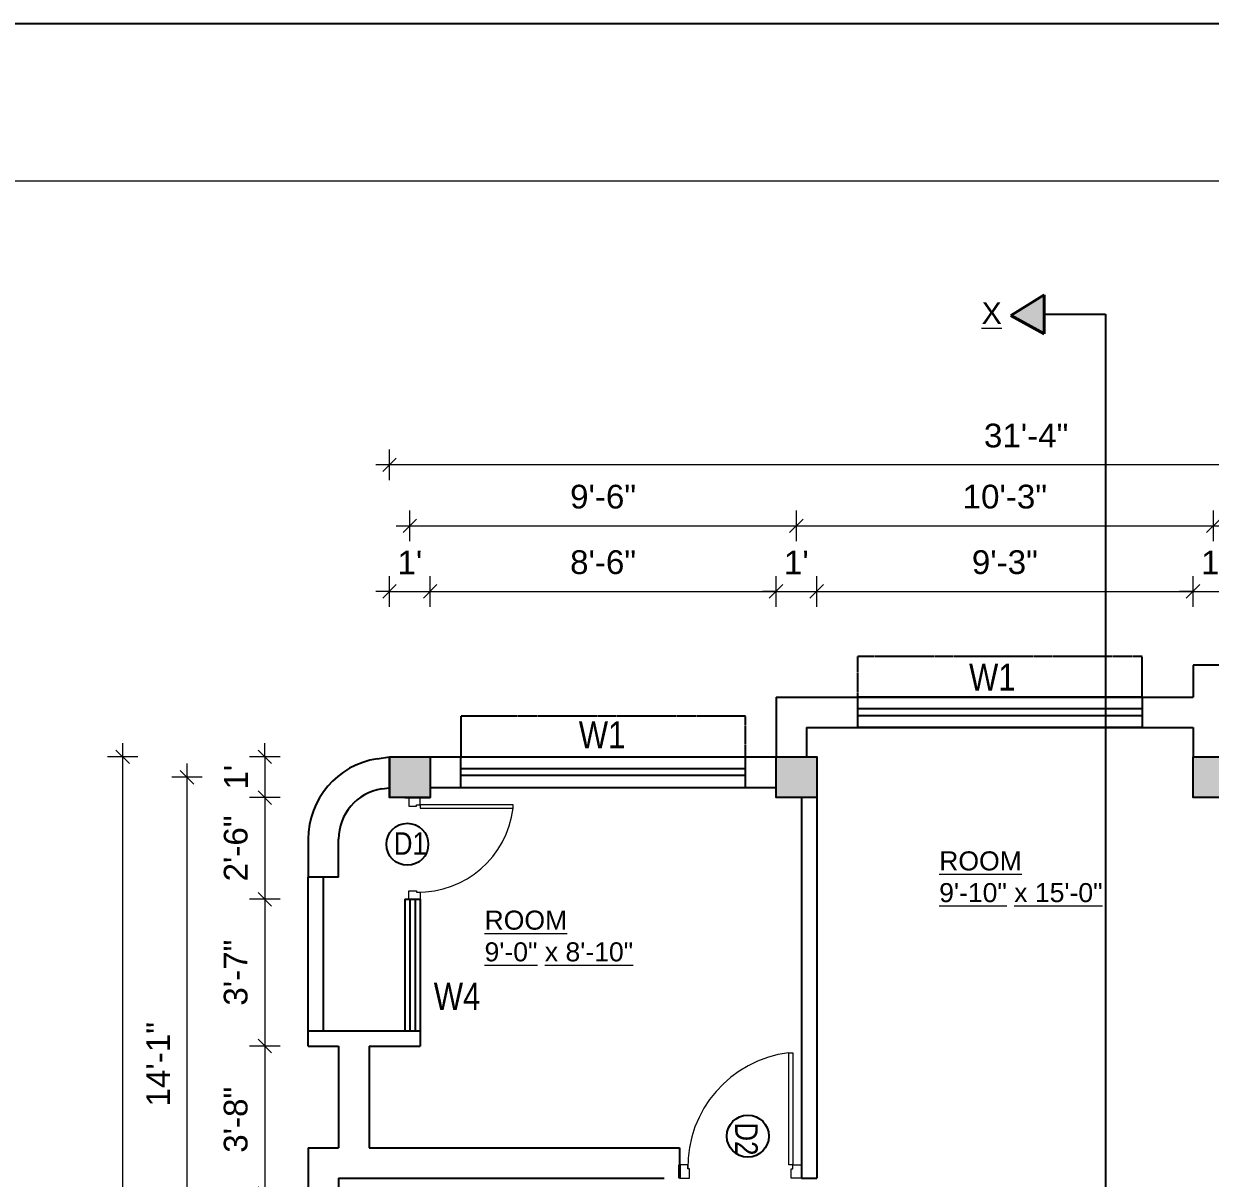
# Model space of a CAD drawing. Header units: inches. Extents: x -111 to 45239, y -6849 to 1261.
# Drawn here: x 26030.3 to 26380.3, y -533.9 to -193.4 of the extents above; entities that cross this region are included whole.
import ezdxf

# ---------------------------------------------------------------- set-up
doc = ezdxf.new("R2010")
doc.units = ezdxf.units.IN
doc.header["$LTSCALE"] = 0.5
doc.header["$MEASUREMENT"] = 0
doc.header["$PDMODE"] = 66
doc.linetypes.add('DASH', pattern=[0.35, 0.25, -0.1])
for name, color, linetype, lineweight in [('A_Title Text', 105, 'Continuous', 60), ('door', 202, 'Continuous', 5), ('ELE1', 3, 'Continuous', 9), ('TEXT', 220, 'Continuous', 9), ('Toilet', 7, 'Continuous', 25), ('wall', 20, 'Continuous', 40)]:
    doc.layers.add(name, color=color, linetype=linetype, lineweight=lineweight)
doc.styles.add('arial', font='arial.ttf')
doc.styles.add('ordinary', font='ARIALN.TTF')
doc.styles.get("Standard").update_dxf_attribs({"font": 'arial.ttf'})
doc.dimstyles.new('Sudeep', dxfattribs={"dimtxt": 6, "dimasz": 4, "dimexe": 4.5, "dimexo": 4.5, "dimgap": 5, "dimtad": 1, "dimdec": 0, "dimlunit": 4, "dimtxsty": 'arial', "dimblk": 'OBLIQUE', "dimcen": 250, "dimdle": 4, "dimclrd": 86, "dimclre": 5, "dimclrt": 1, "dimadec": 0, "dimazin": 0, "dimtfac": 1, "dimtdec": 0, "dimtix": 1, "dimtmove": 1, "dimatfit": 3, "dimldrblk": 'OBLIQUE', "dimfxl": 4.5, "dimfxlon": 1, "dimfrac": 2, "dimlwd": 15, "dimlwe": 13, "dimarcsym": 0})

# ---------------------------------------------------------------- blocks, each defined once
blk = doc.blocks.new('_Oblique')
at = {"color": 0, "linetype": 'ByBlock', "lineweight": -2}
blk.add_line((-0.5, -0.5), (0.5, 0.5), dxfattribs=at)
blk = doc.blocks.new('*D817')
at = {"layer": 'A_Title Text', "color": 5, "lineweight": 13, "transparency": 16777216}
for p, q in [((26138.22, -365.33), (26138.22, -356.33)), ((26150.22, -365.33), (26150.22, -356.33))]:
    blk.add_line(p, q, dxfattribs=at)
at = {"layer": 'A_Title Text', "color": 86, "lineweight": 15, "transparency": 16777216}
for p, q in [((26138.22, -360.83), (26134.22, -360.83)), ((26138.22, -360.83), (26150.22, -360.83)), ((26150.22, -360.83), (26154.22, -360.83))]:
    blk.add_line(p, q, dxfattribs=at)
at = {"layer": 'Defpoints', "color": 0, "transparency": 16777216}
for p in [(26150.22, -360.83), (26138.22, -409.62), (26150.22, -409.62)]:
    blk.add_point(p, dxfattribs=at)
at = {"layer": 'A_Title Text', "color": 86, "lineweight": 15, "transparency": 16777216, "xscale": 4, "yscale": 4, "zscale": 4}
blk.add_blockref('_Oblique', (26138.22, -360.83), dxfattribs=at)
at = {"layer": 'A_Title Text', "color": 86, "lineweight": 15, "transparency": 16777216, "xscale": 4, "yscale": 4, "zscale": 4, "rotation": 180}
blk.add_blockref('_Oblique', (26150.22, -360.83), dxfattribs=at)
at = {"layer": 'A_Title Text', "color": 1, "transparency": 16777216, "insert": (26144.22, -352.31), "char_height": 7, "attachment_point": 5, "style": 'arial'}
blk.add_mtext("1'", dxfattribs=at)
blk = doc.blocks.new('*D818')
at = {"layer": 'A_Title Text', "color": 5, "lineweight": 13, "transparency": 16777216}
for p, q in [((26144.22, -346), (26144.22, -337)), ((26258.22, -346), (26258.22, -337))]:
    blk.add_line(p, q, dxfattribs=at)
at = {"layer": 'A_Title Text', "color": 86, "lineweight": 15, "transparency": 16777216}
blk.add_line((26140.22, -341.5), (26262.22, -341.5), dxfattribs=at)
at = {"layer": 'Defpoints', "color": 0, "transparency": 16777216}
for p in [(26258.22, -341.5), (26144.22, -409.62), (26258.22, -409.62)]:
    blk.add_point(p, dxfattribs=at)
at = {"layer": 'A_Title Text', "color": 86, "lineweight": 15, "transparency": 16777216, "xscale": 4, "yscale": 4, "zscale": 4, "rotation": 180}
blk.add_blockref('_Oblique', (26144.22, -341.5), dxfattribs=at)
at = {"layer": 'A_Title Text', "color": 86, "lineweight": 15, "transparency": 16777216, "xscale": 4, "yscale": 4, "zscale": 4}
blk.add_blockref('_Oblique', (26258.22, -341.5), dxfattribs=at)
at = {"layer": 'A_Title Text', "color": 1, "transparency": 16777216, "insert": (26201.22, -332.93), "char_height": 7, "attachment_point": 5, "style": 'arial'}
blk.add_mtext('9\'-6"', dxfattribs=at)
blk = doc.blocks.new('*D819')
at = {"layer": 'A_Title Text', "color": 5, "lineweight": 13, "transparency": 16777216}
for p, q in [((26138.22, -327.99), (26138.22, -318.99)), ((26513.78, -327.99), (26513.78, -318.99))]:
    blk.add_line(p, q, dxfattribs=at)
at = {"layer": 'A_Title Text', "color": 86, "lineweight": 15, "transparency": 16777216}
blk.add_line((26517.78, -323.49), (26134.22, -323.49), dxfattribs=at)
at = {"layer": 'Defpoints', "color": 0, "transparency": 16777216}
for p in [(26138.22, -323.49), (26138.22, -409.62), (26513.78, -409.62)]:
    blk.add_point(p, dxfattribs=at)
at = {"layer": 'A_Title Text', "color": 86, "lineweight": 15, "transparency": 16777216, "xscale": 4, "yscale": 4, "zscale": 4}
for p, rotation in [((26138.22, -323.49), 180.000000000042), ((26513.78, -323.49), 4.196643033083092e-11)]:
    blk.add_blockref('_Oblique', p, dxfattribs=dict(at, rotation=rotation))
at = {"layer": 'A_Title Text', "color": 1, "transparency": 16777216, "insert": (26326, -314.91), "char_height": 7, "attachment_point": 5, "style": 'arial'}
blk.add_mtext('31\'-4"', dxfattribs=at)
blk = doc.blocks.new('*D820')
at = {"layer": 'A_Title Text', "color": 86, "lineweight": 15, "transparency": 16777216}
for p, q in [((26101.46, -409.62), (26101.46, -405.62)), ((26101.46, -409.62), (26101.46, -421.62)), ((26101.46, -421.62), (26101.46, -425.62))]:
    blk.add_line(p, q, dxfattribs=at)
at = {"layer": 'A_Title Text', "color": 5, "lineweight": 13, "transparency": 16777216}
for p, q in [((26105.96, -409.62), (26096.96, -409.62)), ((26105.96, -421.62), (26096.96, -421.62))]:
    blk.add_line(p, q, dxfattribs=at)
at = {"layer": 'Defpoints', "color": 0, "transparency": 16777216}
for p in [(26252.22, -409.62), (26101.46, -421.62), (26138.22, -421.62)]:
    blk.add_point(p, dxfattribs=at)
at = {"layer": 'A_Title Text', "color": 86, "lineweight": 15, "transparency": 16777216, "xscale": 4, "yscale": 4, "zscale": 4}
for p, rotation in [((26101.46, -409.62), 270), ((26101.46, -421.62), 90)]:
    blk.add_blockref('_Oblique', p, dxfattribs=dict(at, rotation=rotation))
at = {"layer": 'A_Title Text', "color": 1, "transparency": 16777216, "insert": (26092.95, -415.62), "char_height": 7, "attachment_point": 5, "rotation": 90, "style": 'arial'}
blk.add_mtext("1'", dxfattribs=at)
blk = doc.blocks.new('*D821')
at = {"layer": 'A_Title Text', "color": 86, "lineweight": 15, "transparency": 16777216}
blk.add_line((26101.46, -417.62), (26101.46, -455.62), dxfattribs=at)
at = {"layer": 'A_Title Text', "color": 5, "lineweight": 13, "transparency": 16777216}
for p, q in [((26105.96, -421.62), (26096.96, -421.62)), ((26105.96, -451.62), (26096.96, -451.62))]:
    blk.add_line(p, q, dxfattribs=at)
at = {"layer": 'Defpoints', "color": 0, "transparency": 16777216}
for p in [(26138.22, -421.62), (26101.46, -451.62), (26142.72, -451.62)]:
    blk.add_point(p, dxfattribs=at)
at = {"layer": 'A_Title Text', "color": 86, "lineweight": 15, "transparency": 16777216, "xscale": 4, "yscale": 4, "zscale": 4}
for p, rotation in [((26101.46, -421.62), 90), ((26101.46, -451.62), 270)]:
    blk.add_blockref('_Oblique', p, dxfattribs=dict(at, rotation=rotation))
at = {"layer": 'A_Title Text', "color": 1, "transparency": 16777216, "insert": (26092.89, -436.62), "char_height": 7, "attachment_point": 5, "rotation": 90, "style": 'arial'}
blk.add_mtext('2\'-6"', dxfattribs=at)
blk = doc.blocks.new('*D822')
at = {"layer": 'A_Title Text', "color": 86, "lineweight": 15, "transparency": 16777216}
blk.add_line((26101.46, -447.62), (26101.46, -498.88), dxfattribs=at)
at = {"layer": 'A_Title Text', "color": 5, "lineweight": 13, "transparency": 16777216}
for p, q in [((26105.96, -451.62), (26096.96, -451.62)), ((26105.96, -494.88), (26096.96, -494.88))]:
    blk.add_line(p, q, dxfattribs=at)
at = {"layer": 'Defpoints', "color": 0, "transparency": 16777216}
for p in [(26142.72, -451.62), (26101.46, -494.88), (26138.22, -494.88)]:
    blk.add_point(p, dxfattribs=at)
at = {"layer": 'A_Title Text', "color": 86, "lineweight": 15, "transparency": 16777216, "xscale": 4, "yscale": 4, "zscale": 4}
for p, rotation in [((26101.46, -451.62), 90), ((26101.46, -494.88), 270)]:
    blk.add_blockref('_Oblique', p, dxfattribs=dict(at, rotation=rotation))
at = {"layer": 'A_Title Text', "color": 1, "transparency": 16777216, "insert": (26092.88, -473.25), "char_height": 7, "attachment_point": 5, "rotation": 90, "style": 'arial'}
blk.add_mtext('3\'-7"', dxfattribs=at)
blk = doc.blocks.new('*D823')
at = {"layer": 'A_Title Text', "color": 86, "lineweight": 15, "transparency": 16777216}
blk.add_line((26101.46, -490.88), (26101.46, -542.38), dxfattribs=at)
at = {"layer": 'A_Title Text', "color": 5, "lineweight": 13, "transparency": 16777216}
for p, q in [((26105.96, -494.88), (26096.96, -494.88)), ((26105.96, -538.38), (26096.96, -538.38))]:
    blk.add_line(p, q, dxfattribs=at)
at = {"layer": 'Defpoints', "color": 0, "transparency": 16777216}
for p in [(26138.22, -494.88), (26101.46, -538.38), (26138.22, -538.38)]:
    blk.add_point(p, dxfattribs=at)
at = {"layer": 'A_Title Text', "color": 86, "lineweight": 15, "transparency": 16777216, "xscale": 4, "yscale": 4, "zscale": 4}
for p, rotation in [((26101.46, -494.88), 90), ((26101.46, -538.38), 270)]:
    blk.add_blockref('_Oblique', p, dxfattribs=dict(at, rotation=rotation))
at = {"layer": 'A_Title Text', "color": 1, "transparency": 16777216, "insert": (26092.88, -516.63), "char_height": 7, "attachment_point": 5, "rotation": 90, "style": 'arial'}
blk.add_mtext('3\'-8"', dxfattribs=at)
blk = doc.blocks.new('*D828')
at = {"layer": 'A_Title Text', "color": 86, "lineweight": 15, "transparency": 16777216}
blk.add_line((26078.51, -588.88), (26078.51, -411.62), dxfattribs=at)
at = {"layer": 'A_Title Text', "color": 5, "lineweight": 13, "transparency": 16777216}
for p, q in [((26083.01, -415.62), (26074.01, -415.62)), ((26083.01, -584.88), (26074.01, -584.88))]:
    blk.add_line(p, q, dxfattribs=at)
at = {"layer": 'Defpoints', "color": 0, "transparency": 16777216}
for p in [(26078.51, -415.62), (26138.22, -415.62), (26138.22, -584.88)]:
    blk.add_point(p, dxfattribs=at)
at = {"layer": 'A_Title Text', "color": 86, "lineweight": 15, "transparency": 16777216, "xscale": 4, "yscale": 4, "zscale": 4}
for p, rotation in [((26078.51, -415.62), 90), ((26078.51, -584.88), 270)]:
    blk.add_blockref('_Oblique', p, dxfattribs=dict(at, rotation=rotation))
at = {"layer": 'A_Title Text', "color": 1, "transparency": 16777216, "insert": (26069.99, -500.25), "char_height": 7, "attachment_point": 5, "rotation": 90, "style": 'arial'}
blk.add_mtext('14\'-1"', dxfattribs=at)
blk = doc.blocks.new('*D829')
at = {"layer": 'A_Title Text', "color": 86, "lineweight": 15, "transparency": 16777216}
blk.add_line((26059.5, -405.62), (26059.5, -772.52), dxfattribs=at)
at = {"layer": 'A_Title Text', "color": 5, "lineweight": 13, "transparency": 16777216}
for p, q in [((26064, -409.62), (26055, -409.62)), ((26064, -768.52), (26055, -768.52))]:
    blk.add_line(p, q, dxfattribs=at)
at = {"layer": 'Defpoints', "color": 0, "transparency": 16777216}
for p in [(26138.22, -409.62), (26059.5, -768.52), (26138.22, -768.52)]:
    blk.add_point(p, dxfattribs=at)
at = {"layer": 'A_Title Text', "color": 86, "lineweight": 15, "transparency": 16777216, "xscale": 4, "yscale": 4, "zscale": 4}
for p, rotation in [((26059.5, -409.62), 90), ((26059.5, -768.52), 270)]:
    blk.add_blockref('_Oblique', p, dxfattribs=dict(at, rotation=rotation))
at = {"layer": 'A_Title Text', "color": 1, "transparency": 16777216, "insert": (26050.93, -589.07), "char_height": 7, "attachment_point": 5, "rotation": 90, "style": 'arial'}
blk.add_mtext('29\'-11"', dxfattribs=at)
blk = doc.blocks.new('*D877')
at = {"layer": 'A_Title Text', "color": 5, "lineweight": 13, "transparency": 16777216}
for p, q in [((26150.22, -365.33), (26150.22, -356.33)), ((26252.22, -365.33), (26252.22, -356.33))]:
    blk.add_line(p, q, dxfattribs=at)
at = {"layer": 'A_Title Text', "color": 86, "lineweight": 15, "transparency": 16777216}
blk.add_line((26146.22, -360.83), (26256.22, -360.83), dxfattribs=at)
at = {"layer": 'Defpoints', "color": 0, "transparency": 16777216}
for p in [(26252.22, -360.83), (26150.22, -409.62), (26252.22, -409.62)]:
    blk.add_point(p, dxfattribs=at)
at = {"layer": 'A_Title Text', "color": 86, "lineweight": 15, "transparency": 16777216, "xscale": 4, "yscale": 4, "zscale": 4, "rotation": 180}
blk.add_blockref('_Oblique', (26150.22, -360.83), dxfattribs=at)
at = {"layer": 'A_Title Text', "color": 86, "lineweight": 15, "transparency": 16777216, "xscale": 4, "yscale": 4, "zscale": 4}
blk.add_blockref('_Oblique', (26252.22, -360.83), dxfattribs=at)
at = {"layer": 'A_Title Text', "color": 1, "transparency": 16777216, "insert": (26201.22, -352.25), "char_height": 7, "attachment_point": 5, "style": 'arial'}
blk.add_mtext('8\'-6"', dxfattribs=at)
blk = doc.blocks.new('*D878')
at = {"layer": 'A_Title Text', "color": 5, "lineweight": 13, "transparency": 16777216}
for p, q in [((26252.22, -365.33), (26252.22, -356.33)), ((26264.22, -365.33), (26264.22, -356.33))]:
    blk.add_line(p, q, dxfattribs=at)
at = {"layer": 'A_Title Text', "color": 86, "lineweight": 15, "transparency": 16777216}
for p, q in [((26252.22, -360.83), (26248.22, -360.83)), ((26252.22, -360.83), (26264.22, -360.83)), ((26264.22, -360.83), (26268.22, -360.83))]:
    blk.add_line(p, q, dxfattribs=at)
at = {"layer": 'Defpoints', "color": 0, "transparency": 16777216}
for p in [(26264.22, -360.83), (26252.22, -409.62), (26264.22, -409.62)]:
    blk.add_point(p, dxfattribs=at)
at = {"layer": 'A_Title Text', "color": 86, "lineweight": 15, "transparency": 16777216, "xscale": 4, "yscale": 4, "zscale": 4}
blk.add_blockref('_Oblique', (26252.22, -360.83), dxfattribs=at)
at = {"layer": 'A_Title Text', "color": 86, "lineweight": 15, "transparency": 16777216, "xscale": 4, "yscale": 4, "zscale": 4, "rotation": 180}
blk.add_blockref('_Oblique', (26264.22, -360.83), dxfattribs=at)
at = {"layer": 'A_Title Text', "color": 1, "transparency": 16777216, "insert": (26258.22, -352.31), "char_height": 7, "attachment_point": 5, "style": 'arial'}
blk.add_mtext("1'", dxfattribs=at)
blk = doc.blocks.new('*D872')
at = {"layer": 'A_Title Text', "color": 5, "lineweight": 13, "transparency": 16777216}
for p, q in [((26264.22, -365.33), (26264.22, -356.33)), ((26375.22, -365.33), (26375.22, -356.33))]:
    blk.add_line(p, q, dxfattribs=at)
at = {"layer": 'A_Title Text', "color": 86, "lineweight": 15, "transparency": 16777216}
blk.add_line((26260.22, -360.83), (26379.22, -360.83), dxfattribs=at)
at = {"layer": 'Defpoints', "color": 0, "transparency": 16777216}
for p in [(26375.22, -360.83), (26264.22, -409.62), (26375.22, -409.62)]:
    blk.add_point(p, dxfattribs=at)
at = {"layer": 'A_Title Text', "color": 86, "lineweight": 15, "transparency": 16777216, "xscale": 4, "yscale": 4, "zscale": 4, "rotation": 180}
blk.add_blockref('_Oblique', (26264.22, -360.83), dxfattribs=at)
at = {"layer": 'A_Title Text', "color": 86, "lineweight": 15, "transparency": 16777216, "xscale": 4, "yscale": 4, "zscale": 4}
blk.add_blockref('_Oblique', (26375.22, -360.83), dxfattribs=at)
at = {"layer": 'A_Title Text', "color": 1, "transparency": 16777216, "insert": (26319.72, -352.25), "char_height": 7, "attachment_point": 5, "style": 'arial'}
blk.add_mtext('9\'-3"', dxfattribs=at)
blk = doc.blocks.new('*D873')
at = {"layer": 'A_Title Text', "color": 5, "lineweight": 13, "transparency": 16777216}
for p, q in [((26375.22, -365.33), (26375.22, -356.33)), ((26387.22, -365.33), (26387.22, -356.33))]:
    blk.add_line(p, q, dxfattribs=at)
at = {"layer": 'A_Title Text', "color": 86, "lineweight": 15, "transparency": 16777216}
for p, q in [((26375.22, -360.83), (26371.22, -360.83)), ((26375.22, -360.83), (26387.22, -360.83)), ((26387.22, -360.83), (26391.22, -360.83))]:
    blk.add_line(p, q, dxfattribs=at)
at = {"layer": 'Defpoints', "color": 0, "transparency": 16777216}
for p in [(26387.22, -360.83), (26375.22, -409.62), (26387.22, -409.62)]:
    blk.add_point(p, dxfattribs=at)
at = {"layer": 'A_Title Text', "color": 86, "lineweight": 15, "transparency": 16777216, "xscale": 4, "yscale": 4, "zscale": 4}
blk.add_blockref('_Oblique', (26375.22, -360.83), dxfattribs=at)
at = {"layer": 'A_Title Text', "color": 86, "lineweight": 15, "transparency": 16777216, "xscale": 4, "yscale": 4, "zscale": 4, "rotation": 180}
blk.add_blockref('_Oblique', (26387.22, -360.83), dxfattribs=at)
at = {"layer": 'A_Title Text', "color": 1, "transparency": 16777216, "insert": (26381.22, -352.31), "char_height": 7, "attachment_point": 5, "style": 'arial'}
blk.add_mtext("1'", dxfattribs=at)
blk = doc.blocks.new('*D876')
at = {"layer": 'A_Title Text', "color": 5, "lineweight": 13, "transparency": 16777216}
for p, q in [((26258.22, -346), (26258.22, -337)), ((26381.22, -346), (26381.22, -337))]:
    blk.add_line(p, q, dxfattribs=at)
at = {"layer": 'A_Title Text', "color": 86, "lineweight": 15, "transparency": 16777216}
blk.add_line((26254.22, -341.5), (26385.22, -341.5), dxfattribs=at)
at = {"layer": 'Defpoints', "color": 0, "transparency": 16777216}
for p in [(26381.22, -341.5), (26258.22, -409.62), (26381.22, -415.62)]:
    blk.add_point(p, dxfattribs=at)
at = {"layer": 'A_Title Text', "color": 86, "lineweight": 15, "transparency": 16777216, "xscale": 4, "yscale": 4, "zscale": 4, "rotation": 180}
blk.add_blockref('_Oblique', (26258.22, -341.5), dxfattribs=at)
at = {"layer": 'A_Title Text', "color": 86, "lineweight": 15, "transparency": 16777216, "xscale": 4, "yscale": 4, "zscale": 4}
blk.add_blockref('_Oblique', (26381.22, -341.5), dxfattribs=at)
at = {"layer": 'A_Title Text', "color": 1, "transparency": 16777216, "insert": (26319.72, -332.92), "char_height": 7, "attachment_point": 5, "style": 'arial'}
blk.add_mtext('10\'-3"', dxfattribs=at)
blk = doc.blocks.new('*D854')
at = {"layer": 'A_Title Text', "color": 5, "lineweight": 13, "transparency": 16777216}
for p, q in [((26381.22, -346), (26381.22, -337)), ((26507.78, -346), (26507.78, -337))]:
    blk.add_line(p, q, dxfattribs=at)
at = {"layer": 'A_Title Text', "color": 86, "lineweight": 15, "transparency": 16777216}
blk.add_line((26377.22, -341.5), (26511.78, -341.5), dxfattribs=at)
at = {"layer": 'Defpoints', "color": 0, "transparency": 16777216}
for p in [(26507.78, -341.5), (26381.22, -415.62), (26507.78, -415.62)]:
    blk.add_point(p, dxfattribs=at)
at = {"layer": 'A_Title Text', "color": 86, "lineweight": 15, "transparency": 16777216, "xscale": 4, "yscale": 4, "zscale": 4, "rotation": 180}
blk.add_blockref('_Oblique', (26381.22, -341.5), dxfattribs=at)
at = {"layer": 'A_Title Text', "color": 86, "lineweight": 15, "transparency": 16777216, "xscale": 4, "yscale": 4, "zscale": 4}
blk.add_blockref('_Oblique', (26507.78, -341.5), dxfattribs=at)
at = {"layer": 'A_Title Text', "color": 1, "transparency": 16777216, "insert": (26444.5, -332.93), "char_height": 7, "attachment_point": 5, "style": 'arial'}
blk.add_mtext('10\'-7"', dxfattribs=at)

msp = doc.modelspace()

# ---------------------------------------------------------------- hatches: boundary and pattern name
at = {"layer": 'Toilet'}
for points in [[(26150.22, -409.62), (26138.22, -409.62), (26138.22, -421.62), (26150.22, -421.62)], [(26264.22, -409.62), (26252.22, -409.62), (26252.22, -421.62), (26264.22, -421.62)], [(26387.22, -409.62), (26375.22, -409.62), (26375.22, -421.62), (26387.22, -421.62)]]:
    msp.add_hatch(color=1, dxfattribs=at).paths.add_polyline_path(points)
at = {"layer": 'wall', "ltscale": 5}
h = msp.add_hatch(color=2, dxfattribs=at)
h.dxf.hatch_style = 1
h.paths.add_polyline_path([(26321.51, -279.43), (26331.28, -273.36), (26331.28, -284.89)])

# ---------------------------------------------------------------- linework, layer by layer
at = {"layer": 'Defpoints'}
msp.add_lwpolyline([(27791.71, -193.43), (24614.11, -193.43), (24614.11, -2441.4), (27791.71, -2441.4)], close=True, dxfattribs=at)
at = {"layer": 'door', "ltscale": 0.5}
for p, q in [((26147.22, -423.72), (26147.22, -421.64)), ((26147.22, -423.72), (26147.22, -421.64)), ((26257.22, -529.88), (26259.72, -529.88)), ((26257.22, -529.88), (26259.72, -529.88))]:
    msp.add_line(p, q, dxfattribs=at)
for points in [[(26147.22, -421.64), (26143.88, -421.64), (26143.88, -424.14), (26146.17, -424.14), (26146.17, -423.72), (26147.22, -423.72)], [(26147.22, -421.64), (26143.88, -421.64), (26143.88, -424.14), (26146.17, -424.14), (26146.17, -423.72), (26147.22, -423.72)], [(26259.72, -529.88), (26259.72, -533.88), (26256.72, -533.88), (26256.72, -531.13), (26257.22, -531.13), (26257.22, -529.88)], [(26259.72, -529.88), (26259.72, -533.88), (26256.72, -533.88), (26256.72, -531.13), (26257.22, -531.13), (26257.22, -529.88)]]:
    msp.add_lwpolyline(points, dxfattribs=at)
for points in [[(26174.7, -423.72), (26147.22, -423.72), (26147.22, -424.76), (26174.7, -424.76)], [(26174.7, -423.72), (26147.22, -423.72), (26147.22, -424.76), (26174.7, -424.76)], [(26147.22, -449.54), (26147.22, -451.62), (26143.88, -451.62), (26143.88, -449.13), (26146.17, -449.13), (26146.17, -449.54)], [(26147.22, -449.54), (26147.22, -451.62), (26143.88, -451.62), (26143.88, -449.13), (26146.17, -449.13), (26146.17, -449.54)], [(26257.22, -496.88), (26257.22, -529.88), (26255.97, -529.88), (26255.97, -496.88)], [(26257.22, -496.88), (26257.22, -529.88), (26255.97, -529.88), (26255.97, -496.88)], [(26226.22, -529.88), (26223.72, -529.88), (26223.72, -533.88), (26226.72, -533.88), (26226.72, -531.13), (26226.22, -531.13)], [(26226.22, -529.88), (26223.72, -529.88), (26223.72, -533.88), (26226.72, -533.88), (26226.72, -531.13), (26226.22, -531.13)]]:
    msp.add_lwpolyline(points, close=True, dxfattribs=at)
for centre, radius, start, end in [((26146.64, -421.26), 28.28, 269.0596, 352.8964), ((26146.64, -421.26), 28.28, 269.0596, 352.8964), ((26260.16, -530.57), 33.95, 97.1036, 180.9404), ((26260.16, -530.57), 33.95, 97.1036, 180.9404)]:
    msp.add_arc(centre, radius, start, end, dxfattribs=at)
at = {"layer": 'ELE1'}
msp.add_lwpolyline([(24660.43, -239.75), (27745.39, -239.75), (27745.39, -2395.08), (24660.43, -2395.08)], close=True, dxfattribs=at)
at = {"layer": 'Toilet'}
for p, q in [((26331.28, -279.12), (26349.39, -279.12)), ((26349.39, -279.12), (26349.39, -828.12)), ((26513.1, -382.62), (26375.22, -382.62)), ((26375.22, -382.62), (26375.22, -391.99)), ((26252.22, -391.99), (26375.22, -391.99)), ((26252.22, -391.99), (26252.22, -409.62)), ((26261.22, -400.99), (26375.22, -400.99)), ((26261.22, -400.99), (26261.22, -409.62)), ((26375.22, -400.99), (26375.22, -409.62)), ((26134.55, -410.19), (26138.22, -409.62)), ((26138.22, -409.62), (26138.22, -421.62)), ((26150.22, -409.62), (26252.22, -409.62)), ((26135.92, -419.09), (26138.22, -418.73)), ((26150.22, -418.62), (26252.22, -418.62)), ((26142.72, -421.62), (26150.22, -421.62)), ((26259.72, -421.62), (26259.72, -533.88)), ((26264.22, -421.62), (26264.22, -524.88)), ((26114.22, -433.91), (26114.22, -445.05)), ((26123.22, -445.05), (26123.22, -433.91)), ((26123.22, -445.05), (26114.22, -445.05)), ((26114.22, -494.88), (26114.22, -445.05)), ((26118.72, -490.38), (26118.72, -445.05)), ((26142.72, -451.62), (26142.72, -490.38)), ((26142.72, -451.62), (26147.22, -451.62)), ((26144.2, -451.62), (26144.2, -490.38)), ((26145.8, -451.62), (26145.8, -490.38)), ((26147.22, -451.62), (26147.22, -494.88)), ((26114.22, -490.38), (26147.22, -490.38)), ((26114.22, -494.88), (26123.22, -494.88)), ((26123.22, -494.88), (26123.22, -524.88)), ((26132.22, -494.88), (26132.22, -524.88)), ((26132.22, -494.88), (26147.22, -494.88)), ((26114.22, -524.88), (26123.22, -524.88)), ((26114.22, -524.88), (26114.22, -771.49)), ((26132.22, -524.88), (26223.72, -524.88)), ((26223.72, -524.88), (26223.72, -533.88)), ((26223.72, -524.88), (26223.72, -533.88)), ((26264.22, -524.88), (26264.22, -533.88)), ((26123.22, -533.88), (26219.22, -533.88)), ((26123.22, -533.88), (26123.22, -581.88)), ((26259.72, -533.88), (26264.22, -533.88)), ((26264.22, -533.88), (26264.22, -533.88))]:
    msp.add_line(p, q, dxfattribs=at)
at = {"layer": 'Toilet', "color": 1, "linetype": 'DASH', "ltscale": 0.1}
for p, q in [((26360.22, -379.99), (26276.22, -379.99)), ((26276.22, -379.99), (26276.22, -391.99)), ((26360.22, -391.99), (26360.22, -379.99)), ((26243.22, -397.62), (26159.22, -397.62)), ((26159.22, -397.62), (26159.22, -409.62)), ((26243.22, -409.62), (26243.22, -397.62))]:
    msp.add_line(p, q, dxfattribs=at)
at = {"layer": 'Toilet', "color": 3}
for p, q in [((26360.22, -391.99), (26276.22, -391.99)), ((26276.22, -391.99), (26276.22, -400.99)), ((26360.22, -391.99), (26360.22, -400.99)), ((26360.22, -395.49), (26276.22, -395.49)), ((26360.22, -397.49), (26276.22, -397.49)), ((26360.22, -400.99), (26276.22, -400.99)), ((26159.22, -418.62), (26159.22, -409.62)), ((26159.22, -409.62), (26243.22, -409.62)), ((26243.22, -418.62), (26243.22, -409.62)), ((26243.22, -413.12), (26159.22, -413.12)), ((26243.22, -415.12), (26159.22, -415.12)), ((26159.22, -418.62), (26243.22, -418.62))]:
    msp.add_line(p, q, dxfattribs=at)
at = {"layer": 'Toilet'}
for points in [[(26138.22, -409.62), (26150.22, -409.62), (26150.22, -421.62), (26138.22, -421.62)], [(26252.22, -409.62), (26264.22, -409.62), (26264.22, -421.62), (26252.22, -421.62)], [(26375.22, -409.62), (26387.22, -409.62), (26387.22, -421.62), (26375.22, -421.62)]]:
    msp.add_lwpolyline(points, close=True, dxfattribs=at)
for centre in [(26143.48, -435.4), (26243.91, -521.46)]:
    msp.add_circle(centre, 6.19, dxfattribs=at)
for radius in [24, 15]:
    msp.add_arc((26138.22, -433.91), radius, 98.7916, 180, dxfattribs=at)
at = {"layer": 'wall', "color": 1, "ltscale": 5}
for p, q in [((26321.51, -279.43), (26331.28, -273.36)), ((26331.28, -273.36), (26331.28, -284.89)), ((26331.28, -284.89), (26321.51, -279.43))]:
    msp.add_line(p, q, dxfattribs=at)
at = {"layer": 'wall', "ltscale": 5}
msp.add_line((26223.72, -533.88), (26223.72, -529.88), dxfattribs=at)
msp.add_line((26223.72, -533.88), (26223.72, -529.88), dxfattribs=at)
msp.add_line((26223.72, -533.88), (26223.72, -529.88), dxfattribs=at)
msp.add_line((26223.72, -533.88), (26223.72, -529.88), dxfattribs=at)
msp.add_line((26223.72, -533.88), (26223.72, -529.88), dxfattribs=at)
msp.add_line((26223.72, -533.88), (26223.72, -529.88), dxfattribs=at)

# ---------------------------------------------------------------- texts
at = {"layer": 'door', "ltscale": 0.5, "style": 'ordinary'}
for s, insert, char_height, width, attachment_point, rotation in [('W1', (26309.15, -390.09), 8, 4.3538, 7, 0), ('W1', (26194.05, -407.12), 8, 4.3538, 7, 0), ('D1', (26139.48, -431.84), 6.664, 3.6268, 1, 360), ('W4', (26151.27, -484.23), 8, 4.3538, 7, 0), ('D', (26240.16, -517.41), 6.66, 3.6268, 7, 270), ('D2', (26240.16, -517.41), 6.664, 3.6268, 7, 270)]:
    msp.add_mtext(s, dxfattribs=dict(at, insert=insert, char_height=char_height, width=width, attachment_point=attachment_point, rotation=rotation))
at = {"layer": 'TEXT'}
for s, insert, char_height, width, attachment_point in [('{\\LX}', (26318.81, -281.93), 6.378, 70.6779, 9), ('{\\fArial TUR|b0|i0|c162|p34;\\LROOM\\P\\fArial TUR|b0|i0|c0|p34;9\\fArial TUR|b0|i0|c162|p34;\'-\\fArial TUR|b0|i0|c0|p34;10\\fArial TUR|b0|i0|c162|p34;" x 1\\fArial TUR|b0|i0|c0|p34;5\\fArial TUR|b0|i0|c162|p34;\'-0"}', (26300.35, -452.53), 5.60913, 62.1621, 7), ('{\\fArial TUR|b0|i0|c162|p34;\\LROOM\\P\\fArial TUR|b0|i0|c0|p34;9\\fArial TUR|b0|i0|c162|p34;\'-\\fArial TUR|b0|i0|c0|p34;0\\fArial TUR|b0|i0|c162|p34;" x \\fArial TUR|b0|i0|c0|p34;8\\fArial TUR|b0|i0|c162|p34;\'-10"}', (26166.25, -470), 5.60913, 62.1621, 7)]:
    msp.add_mtext(s, dxfattribs=dict(at, insert=insert, char_height=char_height, width=width, attachment_point=attachment_point))

# ---------------------------------------------------------------- dimensions: what is measured, and where the dimension line sits
at = {"layer": 'A_Title Text'}
for p1, p2, distance, picture, middle in [((26513.78, -409.62), (26138.22, -409.62), -86.13, '*D819', (26326, -314.91)), ((26144.22, -409.62), (26258.22, -409.62), 68.12, '*D818', (26201.22, -332.93)), ((26138.22, -409.62), (26150.22, -409.62), 48.8, '*D817', (26144.22, -352.31)), ((26138.22, -409.62), (26138.22, -768.52), -78.72, '*D829', (26050.93, -589.07))]:
    dim = msp.add_aligned_dim(p1=p1, p2=p2, distance=distance, dimstyle='Sudeep', override={"dimtxt": 7}, dxfattribs=at)
    dim.commit()
    dim.dimension.update_dxf_attribs({"geometry": picture, "text_midpoint": middle})
for base, p1, p2, angle, picture, middle in [((26381.22, -341.5), (26258.22, -409.62), (26381.22, -415.62), 180, '*D876', (26319.72, -332.92)), ((26507.78, -341.5), (26381.22, -415.62), (26507.78, -415.62), 180, '*D854', (26444.5, -332.93)), ((26252.22, -360.83), (26150.22, -409.62), (26252.22, -409.62), 180, '*D877', (26201.22, -352.25)), ((26264.22, -360.83), (26252.22, -409.62), (26264.22, -409.62), 180, '*D878', (26258.22, -352.31)), ((26375.22, -360.83), (26264.22, -409.62), (26375.22, -409.62), 180, '*D872', (26319.72, -352.25)), ((26387.22, -360.83), (26375.22, -409.62), (26387.22, -409.62), 180, '*D873', (26381.22, -352.31)), ((26101.46, -421.62), (26252.22, -409.62), (26138.22, -421.62), 90, '*D820', (26092.95, -415.62)), ((26078.51, -415.62), (26138.22, -584.88), (26138.22, -415.62), 270, '*D828', (26069.99, -500.25)), ((26101.46, -451.62), (26138.22, -421.62), (26142.72, -451.62), 90, '*D821', (26092.89, -436.62)), ((26101.46, -494.88), (26142.72, -451.62), (26138.22, -494.88), 90, '*D822', (26092.88, -473.25)), ((26101.46074449, -538.37511444), (26138.21565025, -494.87511444), (26138.21565025, -538.37511444), 90, '*D823', (26092.88434613, -516.62511444))]:
    dim = msp.add_linear_dim(base=base, p1=p1, p2=p2, angle=angle, dimstyle='Sudeep', override={"dimtxt": 7}, dxfattribs=at)
    dim.commit()
    dim.dimension.update_dxf_attribs({"geometry": picture, "text_midpoint": middle})

doc.saveas('drawing.dxf')
